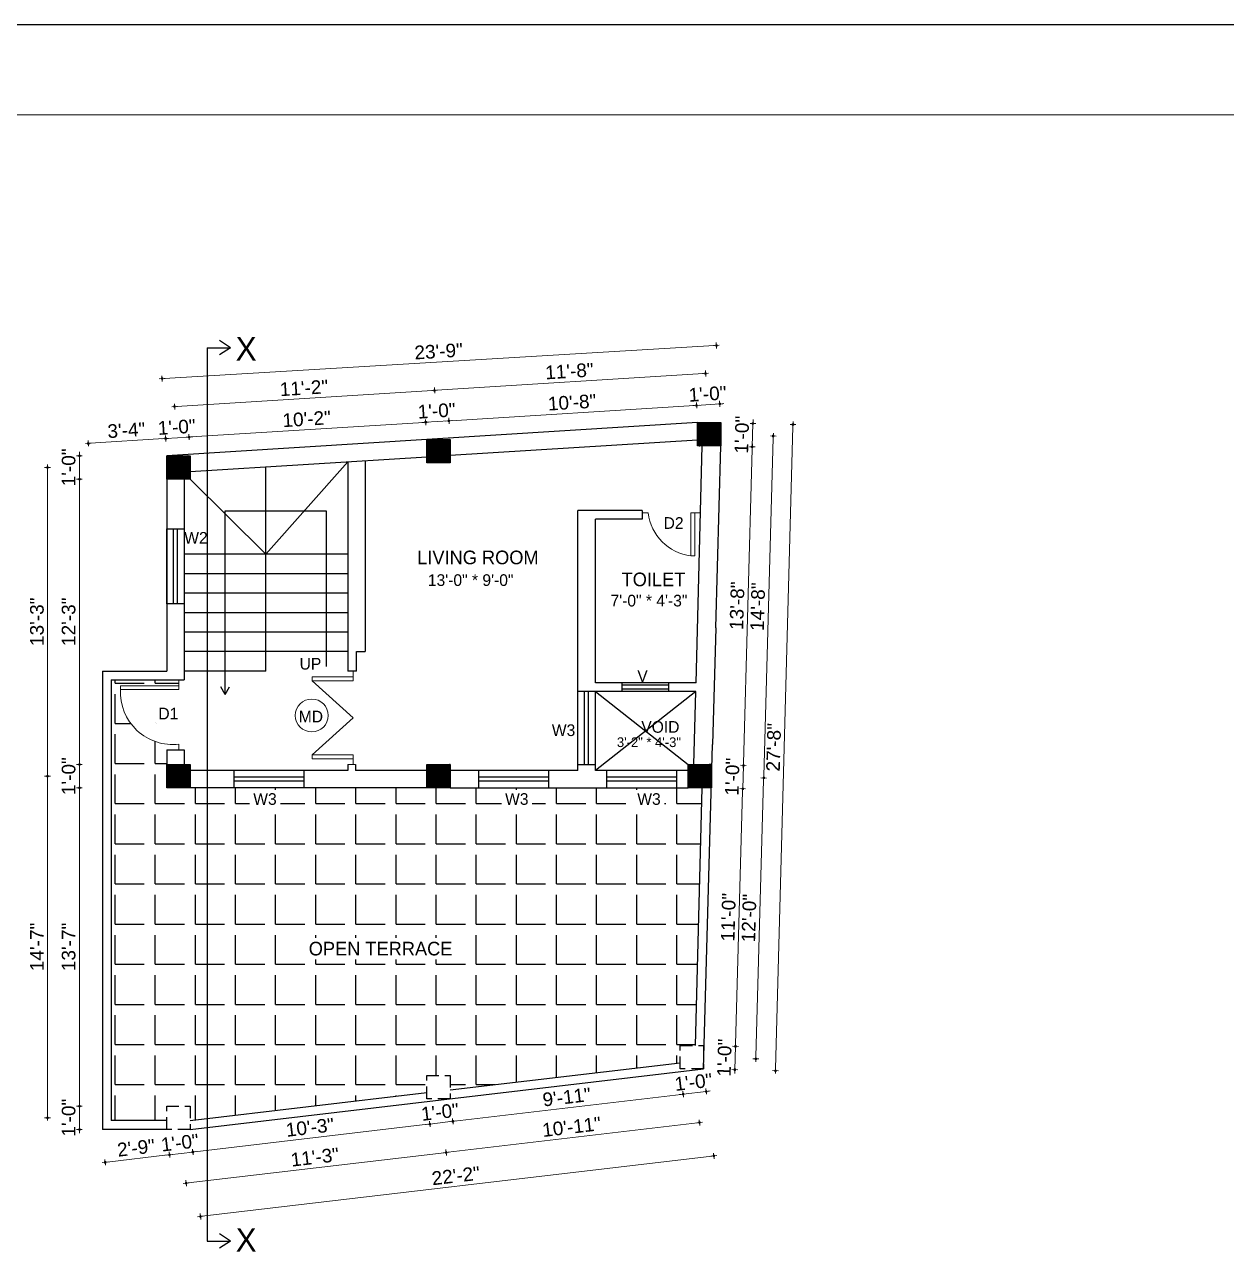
# Model space of a CAD drawing. Header units: inches. Extents: x 2449 to 13692, y -3765 to -1517.
# Drawn here: x 6191 to 6809, y -2153 to -1517 of the extents above; entities that cross this region are included whole.
import ezdxf
from ezdxf.enums import TextEntityAlignment as Align

# ---------------------------------------------------------------- set-up
doc = ezdxf.new("R2010")
doc.units = ezdxf.units.IN
doc.header["$LTSCALE"] = 0.5
doc.header["$MEASUREMENT"] = 0
doc.header["$PDMODE"] = 66
doc.linetypes.add('DASHED2', pattern=[0.375, 0.25, -0.125])
for name, color, linetype, lineweight in [('0.13', 2, 'Continuous', 13), ('DW TEXT', 92, 'Continuous', 15), ('ELE1', 3, 'Continuous', 9), ('ELEVATION', 85, 'Continuous', 9), ('hatch', 9, 'Continuous', 0), ('Toilet', 7, 'Continuous', 25)]:
    doc.layers.add(name, color=color, linetype=linetype, lineweight=lineweight)
doc.styles.add('CEN', font='GOTHIC.TTF')
doc.styles.get("Standard").update_dxf_attribs({"font": 'arial.ttf'})
doc.dimstyles.new('S8', dxfattribs={"dimtxt": 5, "dimasz": 1, "dimexe": 6, "dimexo": 18, "dimgap": 1.9375, "dimtad": 1, "dimdec": 0, "dimzin": 3, "dimdsep": 46, "dimlunit": 4, "dimtxsty": 'Standard', "dimblk": 'dot 2', "dimcen": 12, "dimse1": 1, "dimse2": 1, "dimclrd": 1, "dimclre": 1, "dimclrt": 256, "dimadec": 0, "dimazin": 0, "dimtfac": 0.75, "dimtdec": 0, "dimtix": 1, "dimtmove": 1, "dimatfit": 3, "dimldrblk": 'DOT', "dimfxl": 1, "dimtolj": 1, "dimtzin": 0, "dimlwd": 9, "dimlwe": 9, "dimarcsym": 0})
pattern_1 = [(135, (6523.03686, -11144.12469), (-0.0883883476, -0.0883883476), [])]

# ---------------------------------------------------------------- blocks, each defined once
blk = doc.blocks.new('dot1')
at = {"layer": 'hatch'}
h = blk.add_hatch(color=256, dxfattribs=at)
edge = h.paths.add_edge_path()
edge.add_arc((0, 0), 1, 0, 360)
for p, q in [((3, 0), (-3, 0)), ((0, 3), (0, -3))]:
    blk.add_line(p, q, dxfattribs=at)
blk.add_circle((0, 0), 1, dxfattribs=at)
blk = doc.blocks.new('dot 2')
at = {"layer": 'hatch', "xscale": 0.5, "yscale": 0.5, "zscale": 0.5}
blk.add_blockref('dot1', (0, 0), dxfattribs=at)
blk = doc.blocks.new('*D771')
at = {"layer": 'Defpoints', "color": 0, "transparency": 16777216}
for p in [(6219.29, -2072.45), (6264.19, -2072.45), (6264.19, -2084.45)]:
    blk.add_point(p, dxfattribs=at)
at = {"layer": 'Toilet', "color": 1, "lineweight": 9, "transparency": 16777216}
for p, q in [((6219.29, -2071.45), (6219.29, -2070.45)), ((6219.29, -2084.45), (6219.29, -2072.45)), ((6219.29, -2085.45), (6219.29, -2086.45))]:
    blk.add_line(p, q, dxfattribs=at)
for p, rotation in [((6219.29, -2072.45), 270), ((6219.29, -2084.45), 90)]:
    blk.add_blockref('dot 2', p, dxfattribs=dict(at, rotation=rotation))
at = {"layer": 'Toilet', "transparency": 16777216, "insert": (6213.77, -2078.45), "char_height": 7, "attachment_point": 5, "rotation": 90}
blk.add_mtext('\\A1;1\'-0"', dxfattribs=at)
blk = doc.blocks.new('_Dot')
at = {"color": 0, "linetype": 'ByBlock', "lineweight": -2}
blk.add_line((-0.5, 0), (-1, 0), dxfattribs=at)
at = {"color": 0, "linetype": 'ByBlock', "const_width": 0.5}
blk.add_lwpolyline([(-0.25, 0, 1), (0.25, 0, 1)], format="xyb", close=True, dxfattribs=at)
blk = doc.blocks.new('*D768')
at = {"layer": 'Defpoints', "color": 0, "transparency": 16777216}
for p in [(6219.29, -1908.96), (6264.19, -1908.96), (6264.19, -2072.45)]:
    blk.add_point(p, dxfattribs=at)
at = {"layer": 'Toilet', "color": 1, "lineweight": 9, "transparency": 16777216}
blk.add_line((6219.29, -2071.45), (6219.29, -1909.96), dxfattribs=at)
for p, rotation in [((6219.29, -1908.96), 90), ((6219.29, -2072.45), 270)]:
    blk.add_blockref('dot 2', p, dxfattribs=dict(at, rotation=rotation))
at = {"layer": 'Toilet', "transparency": 16777216, "insert": (6213.77, -1990.71), "char_height": 7, "attachment_point": 5, "rotation": 90}
blk.add_mtext('\\A1;13\'-7"', dxfattribs=at)
blk = doc.blocks.new('*D772')
at = {"layer": 'Defpoints', "color": 0, "transparency": 16777216}
for p in [(6219.29, -1896.96), (6264.19, -1896.96), (6264.19, -1908.96)]:
    blk.add_point(p, dxfattribs=at)
at = {"layer": 'Toilet', "color": 1, "lineweight": 9, "transparency": 16777216}
for p, q in [((6219.29, -1895.96), (6219.29, -1894.96)), ((6219.29, -1908.96), (6219.29, -1896.96)), ((6219.29, -1909.96), (6219.29, -1910.96))]:
    blk.add_line(p, q, dxfattribs=at)
for p, rotation in [((6219.29, -1896.96), 270), ((6219.29, -1908.96), 90)]:
    blk.add_blockref('dot 2', p, dxfattribs=dict(at, rotation=rotation))
at = {"layer": 'Toilet', "transparency": 16777216, "insert": (6213.77, -1902.96), "char_height": 7, "attachment_point": 5, "rotation": 90}
blk.add_mtext('\\A1;1\'-0"', dxfattribs=at)
blk = doc.blocks.new('*D773')
at = {"layer": 'Defpoints', "color": 0, "transparency": 16777216}
for p in [(6219.29, -1738.28), (6264.19, -1738.28), (6264.19, -1750.28)]:
    blk.add_point(p, dxfattribs=at)
at = {"layer": 'Toilet', "color": 1, "lineweight": 9, "transparency": 16777216}
for p, q in [((6219.29, -1737.28), (6219.29, -1736.28)), ((6219.29, -1750.28), (6219.29, -1738.28)), ((6219.29, -1751.28), (6219.29, -1752.28))]:
    blk.add_line(p, q, dxfattribs=at)
for p, rotation in [((6219.29, -1738.28), 270), ((6219.29, -1750.28), 90)]:
    blk.add_blockref('dot 2', p, dxfattribs=dict(at, rotation=rotation))
at = {"layer": 'Toilet', "transparency": 16777216, "insert": (6213.77, -1744.28), "char_height": 7, "attachment_point": 5, "rotation": 90}
blk.add_mtext('\\A1;1\'-0"', dxfattribs=at)
blk = doc.blocks.new('*D774')
at = {"layer": 'Defpoints', "color": 0, "transparency": 16777216}
for p in [(6202.92, -1902.96), (6270.19, -1902.96), (6270.19, -2078.45)]:
    blk.add_point(p, dxfattribs=at)
at = {"layer": 'Toilet', "color": 1, "lineweight": 9, "transparency": 16777216}
blk.add_line((6202.92, -2077.45), (6202.92, -1903.96), dxfattribs=at)
for p, rotation in [((6202.92, -1902.96), 90), ((6202.92, -2078.45), 270)]:
    blk.add_blockref('dot 2', p, dxfattribs=dict(at, rotation=rotation))
at = {"layer": 'Toilet', "transparency": 16777216, "insert": (6197.47, -1990.71), "char_height": 7, "attachment_point": 5, "rotation": 90}
blk.add_mtext('\\A1;14\'-7"', dxfattribs=at)
blk = doc.blocks.new('*D776')
at = {"layer": 'Defpoints', "color": 0, "transparency": 16777216}
for p in [(6276.19, -2084.45), (6264.19, -2085.87), (6277.56, -2096.08)]:
    blk.add_point(p, dxfattribs=at)
at = {"layer": 'Toilet', "color": 1, "lineweight": 9, "transparency": 16777216}
for p, q in [((6264.57, -2097.61), (6263.57, -2097.73)), ((6265.56, -2097.49), (6277.56, -2096.08)), ((6278.55, -2095.96), (6279.55, -2095.84))]:
    blk.add_line(p, q, dxfattribs=at)
for p, rotation in [((6265.56, -2097.49), 6.727351048226113), ((6277.56, -2096.08), 186.7273510482261)]:
    blk.add_blockref('dot 2', p, dxfattribs=dict(at, rotation=rotation))
at = {"layer": 'Toilet', "transparency": 16777216, "insert": (6270.91, -2091.31), "char_height": 7, "attachment_point": 5, "rotation": 6.72735}
blk.add_mtext('\\A1;1\'-0"', dxfattribs=at)
blk = doc.blocks.new('*D777')
at = {"layer": 'Defpoints', "color": 0, "transparency": 16777216}
for p in [(6397.81, -2068.69), (6276.19, -2084.45), (6399.35, -2081.71)]:
    blk.add_point(p, dxfattribs=at)
at = {"layer": 'Toilet', "color": 1, "lineweight": 9, "transparency": 16777216}
blk.add_line((6278.55, -2095.96), (6398.35, -2081.83), dxfattribs=at)
for p, rotation in [((6399.35, -2081.71), 6.727351048264355), ((6277.56, -2096.08), 186.7273510482644)]:
    blk.add_blockref('dot 2', p, dxfattribs=dict(at, rotation=rotation))
at = {"layer": 'Toilet', "transparency": 16777216, "insert": (6337.81, -2083.42), "char_height": 7, "attachment_point": 5, "rotation": 6.72735}
blk.add_mtext('\\A1;10\'-3"', dxfattribs=at)
blk = doc.blocks.new('*D778')
at = {"layer": 'Defpoints', "color": 0, "transparency": 16777216}
for p in [(6397.81, -2068.69), (6409.81, -2068.69), (6411.18, -2080.31)]:
    blk.add_point(p, dxfattribs=at)
at = {"layer": 'Toilet', "color": 1, "lineweight": 9, "transparency": 16777216}
for p, q in [((6398.35, -2081.83), (6397.36, -2081.94)), ((6399.35, -2081.71), (6411.18, -2080.31)), ((6412.17, -2080.2), (6413.17, -2080.08))]:
    blk.add_line(p, q, dxfattribs=at)
for p, rotation in [((6411.18, -2080.31), 186.7273510482644), ((6399.35, -2081.71), 6.727351048264324)]:
    blk.add_blockref('dot 2', p, dxfattribs=dict(at, rotation=rotation))
at = {"layer": 'Toilet', "transparency": 16777216, "insert": (6404.62, -2075.54), "char_height": 7, "attachment_point": 5, "rotation": 6.72735}
blk.add_mtext('\\A1;1\'-0"', dxfattribs=at)
blk = doc.blocks.new('*D779')
at = {"layer": 'Defpoints', "color": 0, "transparency": 16777216}
for p in [(6528.09, -2053.32), (6529.62, -2066.34), (6409.81, -2068.69)]:
    blk.add_point(p, dxfattribs=at)
at = {"layer": 'Toilet', "color": 1, "lineweight": 9, "transparency": 16777216}
blk.add_line((6412.17, -2080.2), (6528.63, -2066.46), dxfattribs=at)
for p, rotation in [((6529.62, -2066.34), 6.727351048264304), ((6411.18, -2080.31), 186.7273510482643)]:
    blk.add_blockref('dot 2', p, dxfattribs=dict(at, rotation=rotation))
at = {"layer": 'Toilet', "transparency": 16777216, "insert": (6469.76, -2067.85), "char_height": 7, "attachment_point": 5, "rotation": 6.72735}
blk.add_mtext('\\A1;9\'-11"', dxfattribs=at)
blk = doc.blocks.new('*D780')
at = {"layer": 'Defpoints', "color": 0, "transparency": 16777216}
for p in [(6528.09, -2053.32), (6540.09, -2053.32), (6541.46, -2064.95)]:
    blk.add_point(p, dxfattribs=at)
at = {"layer": 'Toilet', "color": 1, "lineweight": 9, "transparency": 16777216}
for p, q in [((6528.63, -2066.46), (6527.64, -2066.58)), ((6529.62, -2066.34), (6541.46, -2064.95)), ((6542.45, -2064.83), (6543.45, -2064.71))]:
    blk.add_line(p, q, dxfattribs=at)
for p, rotation in [((6529.62, -2066.34), 6.727351048264324), ((6541.46, -2064.95), 186.7273510482644)]:
    blk.add_blockref('dot 2', p, dxfattribs=dict(at, rotation=rotation))
at = {"layer": 'Toilet', "transparency": 16777216, "insert": (6534.9, -2060.17), "char_height": 7, "attachment_point": 5, "rotation": 6.72735}
blk.add_mtext('\\A1;1\'-0"', dxfattribs=at)
blk = doc.blocks.new('*D781')
at = {"layer": 'Defpoints', "color": 0, "transparency": 16777216}
for p in [(6534.09, -2047.32), (6403.81, -2062.69), (6407.78, -2096.33)]:
    blk.add_point(p, dxfattribs=at)
at = {"layer": 'Toilet', "color": 1, "lineweight": 9, "transparency": 16777216}
blk.add_line((6537.06, -2081.08), (6408.77, -2096.22), dxfattribs=at)
for p, rotation in [((6538.06, -2080.97), 6.727351048225714), ((6407.78, -2096.33), 186.7273510482257)]:
    blk.add_blockref('dot 2', p, dxfattribs=dict(at, rotation=rotation))
at = {"layer": 'Toilet', "transparency": 16777216, "insert": (6472.27, -2083.18), "char_height": 7, "attachment_point": 5, "rotation": 6.72735}
blk.add_mtext('\\A1;10\'-11"', dxfattribs=at)
blk = doc.blocks.new('*D782')
at = {"layer": 'Defpoints', "color": 0, "transparency": 16777216}
for p in [(6403.81, -2062.69), (6270.19, -2078.45), (6274.16, -2112.09)]:
    blk.add_point(p, dxfattribs=at)
at = {"layer": 'Toilet', "color": 1, "lineweight": 9, "transparency": 16777216}
blk.add_line((6406.79, -2096.45), (6275.15, -2111.98), dxfattribs=at)
for p, rotation in [((6407.78, -2096.33), 6.727351048264403), ((6274.16, -2112.09), 186.7273510482644)]:
    blk.add_blockref('dot 2', p, dxfattribs=dict(at, rotation=rotation))
at = {"layer": 'Toilet', "transparency": 16777216, "insert": (6340.32, -2098.74), "char_height": 7, "attachment_point": 5, "rotation": 6.72735}
blk.add_mtext('\\A1;11\'-3"', dxfattribs=at)
blk = doc.blocks.new('*D783')
at = {"layer": 'Defpoints', "color": 0, "transparency": 16777216}
for p in [(6540.09, -2053.32), (6276.19, -2084.45), (6545.37, -2098.11)]:
    blk.add_point(p, dxfattribs=at)
at = {"layer": 'Toilet', "color": 1, "lineweight": 9, "transparency": 16777216}
blk.add_line((6282.46, -2129.12), (6544.38, -2098.23), dxfattribs=at)
for p, rotation in [((6545.37, -2098.11), 6.727351048225832), ((6281.47, -2129.24), 186.7273510482258)]:
    blk.add_blockref('dot 2', p, dxfattribs=dict(at, rotation=rotation))
at = {"layer": 'Toilet', "transparency": 16777216, "insert": (6412.78, -2108.26), "char_height": 7, "attachment_point": 5, "rotation": 6.72735}
blk.add_mtext('\\A1;22\'-2"', dxfattribs=at)
blk = doc.blocks.new('*D784')
at = {"layer": 'Defpoints', "color": 0, "transparency": 16777216}
for p in [(6538.14, -1902.96), (6571.02, -1903.88), (6534.09, -2047.32)]:
    blk.add_point(p, dxfattribs=at)
at = {"layer": 'Toilet', "color": 1, "lineweight": 9, "transparency": 16777216}
blk.add_line((6567, -2047.25), (6570.99, -1904.88), dxfattribs=at)
for p, rotation in [((6571.02, -1903.88), 88.39404783827547), ((6566.97, -2048.24), 268.3940478382754)]:
    blk.add_blockref('dot 2', p, dxfattribs=dict(at, rotation=rotation))
at = {"layer": 'Toilet', "transparency": 16777216, "insert": (6563.48, -1975.91), "char_height": 7, "attachment_point": 5, "rotation": 88.39405}
blk.add_mtext('\\A1;12\'-0"', dxfattribs=at)
blk = doc.blocks.new('*D785')
at = {"layer": 'Defpoints', "color": 0, "transparency": 16777216}
for p in [(6543.06, -1727.23), (6575.94, -1728.15), (6538.14, -1902.96)]:
    blk.add_point(p, dxfattribs=at)
at = {"layer": 'Toilet', "color": 1, "lineweight": 9, "transparency": 16777216}
blk.add_line((6571.04, -1902.88), (6575.92, -1729.15), dxfattribs=at)
for p, rotation in [((6575.94, -1728.15), 88.39404783826576), ((6571.02, -1903.88), 268.3940478382657)]:
    blk.add_blockref('dot 2', p, dxfattribs=dict(at, rotation=rotation))
at = {"layer": 'Toilet', "transparency": 16777216, "insert": (6567.97, -1815.86), "char_height": 7, "attachment_point": 5, "rotation": 88.39405}
blk.add_mtext('\\A1;14\'-8"', dxfattribs=at)
blk = doc.blocks.new('*D769')
at = {"layer": 'Defpoints', "color": 0, "transparency": 16777216}
for p in [(6540.42, -2041.32), (6556.52, -2041.77), (6540.09, -2053.32)]:
    blk.add_point(p, dxfattribs=at)
at = {"layer": 'Toilet', "color": 1, "lineweight": 9, "transparency": 16777216}
for p, q in [((6556.54, -2040.77), (6556.57, -2039.77)), ((6556.18, -2053.77), (6556.52, -2041.77)), ((6556.15, -2054.77), (6556.12, -2055.77))]:
    blk.add_line(p, q, dxfattribs=at)
for p, rotation in [((6556.52, -2041.77), 268.3940478382812), ((6556.18, -2053.77), 88.39404783828121)]:
    blk.add_blockref('dot 2', p, dxfattribs=dict(at, rotation=rotation))
at = {"layer": 'Toilet', "transparency": 16777216, "insert": (6550.84, -2047.62), "char_height": 7, "attachment_point": 5, "rotation": 88.39405}
blk.add_mtext('\\A1;1\'-0"', dxfattribs=at)
blk = doc.blocks.new('*D786')
at = {"layer": 'Defpoints', "color": 0, "transparency": 16777216}
for p in [(6544.14, -1908.96), (6560.23, -1909.41), (6540.42, -2041.32)]:
    blk.add_point(p, dxfattribs=at)
at = {"layer": 'Toilet', "color": 1, "lineweight": 9, "transparency": 16777216}
blk.add_line((6556.54, -2040.77), (6560.2, -1910.41), dxfattribs=at)
for p, rotation in [((6560.23, -1909.41), 88.39404783826576), ((6556.52, -2041.77), 268.3940478382657)]:
    blk.add_blockref('dot 2', p, dxfattribs=dict(at, rotation=rotation))
at = {"layer": 'Toilet', "transparency": 16777216, "insert": (6552.86, -1975.44), "char_height": 7, "attachment_point": 5, "rotation": 88.39405}
blk.add_mtext('\\A1;11\'-0"', dxfattribs=at)
blk = doc.blocks.new('*D787')
at = {"layer": 'Defpoints', "color": 0, "transparency": 16777216}
for p in [(6544.14, -1896.96), (6560.56, -1897.42), (6544.14, -1908.96)]:
    blk.add_point(p, dxfattribs=at)
at = {"layer": 'Toilet', "color": 1, "lineweight": 9, "transparency": 16777216}
for p, q in [((6560.23, -1909.41), (6560.56, -1897.42)), ((6560.59, -1896.42), (6560.62, -1895.42)), ((6560.2, -1910.41), (6560.17, -1911.41))]:
    blk.add_line(p, q, dxfattribs=at)
for p, rotation in [((6560.56, -1897.42), 268.3940478382657), ((6560.23, -1909.41), 88.39404783826578)]:
    blk.add_blockref('dot 2', p, dxfattribs=dict(at, rotation=rotation))
at = {"layer": 'Toilet', "transparency": 16777216, "insert": (6554.89, -1903.26), "char_height": 7, "attachment_point": 5, "rotation": 88.39405}
blk.add_mtext('\\A1;1\'-0"', dxfattribs=at)
blk = doc.blocks.new('*D788')
at = {"layer": 'Defpoints', "color": 0, "transparency": 16777216}
for p in [(6549.06, -1733.23), (6565.15, -1733.68), (6544.14, -1896.96)]:
    blk.add_point(p, dxfattribs=at)
at = {"layer": 'Toilet', "color": 1, "lineweight": 9, "transparency": 16777216}
blk.add_line((6560.59, -1896.42), (6565.13, -1734.68), dxfattribs=at)
for p, rotation in [((6565.15, -1733.68), 88.39404783826576), ((6560.56, -1897.42), 268.3940478382657)]:
    blk.add_blockref('dot 2', p, dxfattribs=dict(at, rotation=rotation))
at = {"layer": 'Toilet', "transparency": 16777216, "insert": (6557.35, -1815.39), "char_height": 7, "attachment_point": 5, "rotation": 88.39405}
blk.add_mtext('\\A1;13\'-8"', dxfattribs=at)
blk = doc.blocks.new('*D789')
at = {"layer": 'Defpoints', "color": 0, "transparency": 16777216}
for p in [(6549.06, -1721.23), (6565.49, -1721.69), (6549.06, -1733.23)]:
    blk.add_point(p, dxfattribs=at)
at = {"layer": 'Toilet', "color": 1, "lineweight": 9, "transparency": 16777216}
for p, q in [((6565.15, -1733.68), (6565.49, -1721.69)), ((6565.52, -1720.69), (6565.55, -1719.69)), ((6565.13, -1734.68), (6565.1, -1735.68))]:
    blk.add_line(p, q, dxfattribs=at)
for p, rotation in [((6565.49, -1721.69), 268.3940478382657), ((6565.15, -1733.68), 88.39404783826578)]:
    blk.add_blockref('dot 2', p, dxfattribs=dict(at, rotation=rotation))
at = {"layer": 'Toilet', "transparency": 16777216, "insert": (6559.81, -1727.53), "char_height": 7, "attachment_point": 5, "rotation": 88.39405}
blk.add_mtext('\\A1;1\'-0"', dxfattribs=at)
blk = doc.blocks.new('*D770')
at = {"layer": 'Defpoints', "color": 0, "transparency": 16777216}
for p in [(6275.64, -1728.71), (6264.19, -1738.28), (6276.19, -1737.53)]:
    blk.add_point(p, dxfattribs=at)
at = {"layer": 'Toilet', "color": 1, "lineweight": 9, "transparency": 16777216}
for p, q in [((6262.64, -1729.52), (6261.64, -1729.58)), ((6263.64, -1729.46), (6275.64, -1728.71)), ((6276.63, -1728.65), (6277.63, -1728.58))]:
    blk.add_line(p, q, dxfattribs=at)
for p, rotation in [((6263.64, -1729.46), 3.575827605927389), ((6275.64, -1728.71), 183.5758276059273)]:
    blk.add_blockref('dot 2', p, dxfattribs=dict(at, rotation=rotation))
at = {"layer": 'Toilet', "transparency": 16777216, "insert": (6269.29, -1723.58), "char_height": 7, "attachment_point": 5, "rotation": 3.57583}
blk.add_mtext('\\A1;1\'-0"', dxfattribs=at)
blk = doc.blocks.new('*D791')
at = {"layer": 'Defpoints', "color": 0, "transparency": 16777216}
for p in [(6397.26, -1721.11), (6397.81, -1729.93), (6276.19, -1737.53)]:
    blk.add_point(p, dxfattribs=at)
at = {"layer": 'Toilet', "color": 1, "lineweight": 9, "transparency": 16777216}
blk.add_line((6276.63, -1728.65), (6396.26, -1721.17), dxfattribs=at)
for p, rotation in [((6397.26, -1721.11), 3.57582760592192), ((6275.64, -1728.71), 183.5758276059219)]:
    blk.add_blockref('dot 2', p, dxfattribs=dict(at, rotation=rotation))
at = {"layer": 'Toilet', "transparency": 16777216, "insert": (6336.1, -1719.41), "char_height": 7, "attachment_point": 5, "rotation": 3.57583}
blk.add_mtext('\\A1;10\'-2"', dxfattribs=at)
blk = doc.blocks.new('*D792')
at = {"layer": 'Defpoints', "color": 0, "transparency": 16777216}
for p in [(6409.21, -1720.36), (6397.81, -1729.93), (6409.81, -1729.93)]:
    blk.add_point(p, dxfattribs=at)
at = {"layer": 'Toilet', "color": 1, "lineweight": 9, "transparency": 16777216}
for p, q in [((6396.26, -1721.17), (6395.26, -1721.23)), ((6397.26, -1721.11), (6409.21, -1720.36)), ((6410.21, -1720.3), (6411.21, -1720.24))]:
    blk.add_line(p, q, dxfattribs=at)
for p, rotation in [((6397.26, -1721.11), 3.575827605921873), ((6409.21, -1720.36), 183.5758276059219)]:
    blk.add_blockref('dot 2', p, dxfattribs=dict(at, rotation=rotation))
at = {"layer": 'Toilet', "transparency": 16777216, "insert": (6402.89, -1715.23), "char_height": 7, "attachment_point": 5, "rotation": 3.57583}
blk.add_mtext('\\A1;1\'-0"', dxfattribs=at)
blk = doc.blocks.new('*D793')
at = {"layer": 'Defpoints', "color": 0, "transparency": 16777216}
for p in [(6536.51, -1712.41), (6537.06, -1721.23), (6409.81, -1729.93)]:
    blk.add_point(p, dxfattribs=at)
at = {"layer": 'Toilet', "color": 1, "lineweight": 9, "transparency": 16777216}
blk.add_line((6410.21, -1720.3), (6535.51, -1712.47), dxfattribs=at)
for p, rotation in [((6536.51, -1712.41), 3.57582760592192), ((6409.21, -1720.36), 183.5758276059219)]:
    blk.add_blockref('dot 2', p, dxfattribs=dict(at, rotation=rotation))
at = {"layer": 'Toilet', "transparency": 16777216, "insert": (6472.52, -1710.88), "char_height": 7, "attachment_point": 5, "rotation": 3.57583}
blk.add_mtext('\\A1;10\'-8"', dxfattribs=at)
blk = doc.blocks.new('*D794')
at = {"layer": 'Defpoints', "color": 0, "transparency": 16777216}
for p in [(6548.46, -1711.66), (6537.06, -1721.23), (6549.06, -1721.23)]:
    blk.add_point(p, dxfattribs=at)
at = {"layer": 'Toilet', "color": 1, "lineweight": 9, "transparency": 16777216}
for p, q in [((6535.51, -1712.47), (6534.52, -1712.53)), ((6536.51, -1712.41), (6548.46, -1711.66)), ((6549.46, -1711.6), (6550.46, -1711.53))]:
    blk.add_line(p, q, dxfattribs=at)
for p, rotation in [((6548.46, -1711.66), 183.5758276059219), ((6536.51, -1712.41), 3.575827605921952)]:
    blk.add_blockref('dot 2', p, dxfattribs=dict(at, rotation=rotation))
at = {"layer": 'Toilet', "transparency": 16777216, "insert": (6542.14, -1706.53), "char_height": 7, "attachment_point": 5, "rotation": 3.57583}
blk.add_mtext('\\A1;1\'-0"', dxfattribs=at)
blk = doc.blocks.new('*D795')
at = {"layer": 'Defpoints', "color": 0, "transparency": 16777216}
for p in [(6401.86, -1704.71), (6543.06, -1727.23), (6403.81, -1735.93)]:
    blk.add_point(p, dxfattribs=at)
at = {"layer": 'Toilet', "color": 1, "lineweight": 9, "transparency": 16777216}
blk.add_line((6540.11, -1696.07), (6402.86, -1704.65), dxfattribs=at)
for p, rotation in [((6541.11, -1696.01), 3.575843646370362), ((6401.86, -1704.71), 183.5758436463704)]:
    blk.add_blockref('dot 2', p, dxfattribs=dict(at, rotation=rotation))
at = {"layer": 'Toilet', "transparency": 16777216, "insert": (6471.14, -1694.86), "char_height": 7, "attachment_point": 5, "rotation": 3.57584}
blk.add_mtext('\\A1;11\'-8"', dxfattribs=at)
blk = doc.blocks.new('*D796')
at = {"layer": 'Defpoints', "color": 0, "transparency": 16777216}
for p in [(6268.24, -1713.06), (6403.81, -1735.93), (6270.19, -1744.28)]:
    blk.add_point(p, dxfattribs=at)
at = {"layer": 'Toilet', "color": 1, "lineweight": 9, "transparency": 16777216}
blk.add_line((6400.86, -1704.77), (6269.24, -1713), dxfattribs=at)
for p, rotation in [((6401.86, -1704.71), 3.575843646344783), ((6268.24, -1713.06), 183.5758436463447)]:
    blk.add_blockref('dot 2', p, dxfattribs=dict(at, rotation=rotation))
at = {"layer": 'Toilet', "transparency": 16777216, "insert": (6334.71, -1703.44), "char_height": 7, "attachment_point": 5, "rotation": 3.57584}
blk.add_mtext('\\A1;11\'-2"', dxfattribs=at)
blk = doc.blocks.new('*D797')
at = {"layer": 'Defpoints', "color": 0, "transparency": 16777216}
for p in [(6261.82, -1698.67), (6549.06, -1721.23), (6264.19, -1738.28)]:
    blk.add_point(p, dxfattribs=at)
at = {"layer": 'Toilet', "color": 1, "lineweight": 9, "transparency": 16777216}
blk.add_line((6545.69, -1681.68), (6262.82, -1698.61), dxfattribs=at)
for p, rotation in [((6546.69, -1681.62), 3.425574687814992), ((6261.82, -1698.67), 183.425574687815)]:
    blk.add_blockref('dot 2', p, dxfattribs=dict(at, rotation=rotation))
at = {"layer": 'Toilet', "transparency": 16777216, "insert": (6403.93, -1684.64), "char_height": 7, "attachment_point": 5, "rotation": 3.42557}
blk.add_mtext('\\A1;23\'-9"', dxfattribs=at)
blk = doc.blocks.new('*D798')
at = {"layer": 'Defpoints', "color": 0, "transparency": 16777216}
for p in [(6219.29, -1750.28), (6264.19, -1750.28), (6264.19, -1896.96)]:
    blk.add_point(p, dxfattribs=at)
at = {"layer": 'Toilet', "color": 1, "lineweight": 9, "transparency": 16777216}
blk.add_line((6219.29, -1895.96), (6219.29, -1751.28), dxfattribs=at)
for p, rotation in [((6219.29, -1750.28), 90), ((6219.29, -1896.96), 270)]:
    blk.add_blockref('dot 2', p, dxfattribs=dict(at, rotation=rotation))
at = {"layer": 'Toilet', "transparency": 16777216, "insert": (6213.77, -1823.62), "char_height": 7, "attachment_point": 5, "rotation": 90}
blk.add_mtext('\\A1;12\'-3"', dxfattribs=at)
blk = doc.blocks.new('*D805')
at = {"layer": 'Defpoints', "color": 0, "transparency": 16777216}
for p in [(6223.88, -1731.94), (6264.19, -1738.28), (6231.19, -1848.96)]:
    blk.add_point(p, dxfattribs=at)
at = {"layer": 'Toilet', "color": 1, "lineweight": 9, "transparency": 16777216}
blk.add_line((6262.64, -1729.52), (6224.87, -1731.88), dxfattribs=at)
for p, rotation in [((6263.64, -1729.46), 3.575827605927229), ((6223.88, -1731.94), 183.5758276059273)]:
    blk.add_blockref('dot 2', p, dxfattribs=dict(at, rotation=rotation))
at = {"layer": 'Toilet', "transparency": 16777216, "insert": (6243.41, -1725.2), "char_height": 7, "attachment_point": 5, "rotation": 3.57583}
blk.add_mtext('\\A1;3\'-4"', dxfattribs=at)
blk = doc.blocks.new('*D806')
at = {"layer": 'Defpoints', "color": 0, "transparency": 16777216}
for p in [(6231.19, -2089.76), (6264.19, -2085.87), (6232.56, -2101.38)]:
    blk.add_point(p, dxfattribs=at)
at = {"layer": 'Toilet', "color": 1, "lineweight": 9, "transparency": 16777216}
blk.add_line((6264.57, -2097.61), (6233.55, -2101.27), dxfattribs=at)
for p, rotation in [((6265.56, -2097.49), 6.727351048225954), ((6232.56, -2101.38), 186.727351048226)]:
    blk.add_blockref('dot 2', p, dxfattribs=dict(at, rotation=rotation))
at = {"layer": 'Toilet', "transparency": 16777216, "insert": (6248.41, -2093.96), "char_height": 7, "attachment_point": 5, "rotation": 6.72735}
blk.add_mtext('\\A1;2\'-9"', dxfattribs=at)

msp = doc.modelspace()

# ---------------------------------------------------------------- hatches: boundary and pattern name
at = {"layer": 'Toilet'}
h = msp.add_hatch(dxfattribs=at)
h.set_pattern_fill('ANSI31', color=256, angle=90)
h.set_pattern_definition([(135, (6523.03686, -5470.59529), (-0.0883883476, -0.0883883476), [])])
h.paths.add_polyline_path([(6549.06, -1721.23), (6537.06, -1721.23), (6537.06, -1721.23), (6537.06, -1733.23), (6549.06, -1733.23)])
h = msp.add_hatch(dxfattribs=at)
h.set_pattern_fill('ANSI31', color=256, angle=90)
h.set_pattern_definition(pattern_1)
h.paths.add_polyline_path([(6397.81, -1729.93), (6397.81, -1741.93), (6409.81, -1741.93), (6409.81, -1729.93)])
h = msp.add_hatch(dxfattribs=at)
h.set_pattern_fill('ANSI31', color=256, angle=90)
h.set_pattern_definition(pattern_1)
h.paths.add_polyline_path([(6264.19, -1738.28), (6264.19, -1750.28), (6276.19, -1750.28), (6276.19, -1738.28)])
h = msp.add_hatch(dxfattribs=at)
h.set_pattern_fill('ANGLE', color=256, scale=75)
h.set_pattern_definition([(0, (-2837.355, 104.164), (0, 20.625), [15, -5.625]), (90, (-2837.355, 104.164), (-20.625, 1e-15), [15, -5.625])])
h.paths.add_polyline_path([(6539.37, -1908.96), (6532.14, -1908.96), (6409.81, -1908.96), (6397.81, -1908.96), (6284.94, -1908.96), (6284.94, -2078.89), (6397.81, -2065.57), (6397.81, -2056.69), (6409.81, -2056.69), (6409.81, -2064.16), (6528.09, -2050.21), (6528.09, -2041.32), (6535.91, -2041.32)])
edge = h.paths.add_edge_path()
edge.add_line((6284.94, -1908.96), (6276.19, -1908.96))
edge.add_line((6276.19, -1908.96), (6264.19, -1908.96))
edge.add_line((6264.19, -1908.96), (6264.19, -1896.96))
edge.add_line((6264.19, -1896.96), (6264.19, -1889.46))
edge.add_line((6264.19, -1889.46), (6270.43, -1889.46))
edge.add_line((6270.43, -1889.46), (6270.43, -1886.46))
edge.add_arc((6267.14, -1859.91), 26.75, 176.88789, 277.06198, ccw=False)
edge.add_line((6240.43, -1858.46), (6240.43, -1856.46))
edge.add_line((6240.43, -1856.46), (6270.43, -1856.46))
edge.add_line((6270.43, -1856.46), (6270.43, -1853.46))
edge.add_line((6270.43, -1853.46), (6269.19, -1853.46))
edge.add_line((6269.19, -1853.46), (6235.69, -1853.46))
edge.add_line((6235.69, -1853.46), (6235.69, -2079.95))
edge.add_line((6235.69, -2079.95), (6264.19, -2079.95))
edge.add_line((6264.19, -2079.95), (6264.19, -2072.45))
edge.add_line((6264.19, -2072.45), (6276.19, -2072.45))
edge.add_line((6276.19, -2072.45), (6276.19, -2079.92))
edge.add_line((6276.19, -2079.92), (6284.94, -2078.89))
edge.add_line((6284.94, -2078.89), (6284.94, -1908.96))
h.paths.add_polyline_path([(6306.77, -1919.42), (6322.57, -1919.42), (6322.57, -1909.97), (6306.77, -1909.97)], flags=16)
h.paths.add_polyline_path([(6436.21, -1919.42), (6452.01, -1919.42), (6452.01, -1909.97), (6436.21, -1909.97)], flags=16)
h.paths.add_polyline_path([(6504.15, -1919.42), (6519.95, -1919.42), (6519.95, -1909.97), (6504.15, -1909.97)], flags=16)
h.paths.add_polyline_path([(6336.79, -1997.09), (6411.4, -1997.09), (6411.4, -1986.06), (6336.79, -1986.06)], flags=16)
h = msp.add_hatch(dxfattribs=at)
h.set_pattern_fill('ANSI31', color=256, angle=90)
h.set_pattern_definition(pattern_1)
h.paths.add_polyline_path([(6264.19, -1896.96), (6264.19, -1908.96), (6276.19, -1908.96), (6276.19, -1896.96)])
h = msp.add_hatch(dxfattribs=at)
h.set_pattern_fill('ANSI31', color=256, angle=90)
h.set_pattern_definition(pattern_1)
h.paths.add_polyline_path([(6397.81, -1896.96), (6397.81, -1908.96), (6409.81, -1908.96), (6409.81, -1896.96)])
h = msp.add_hatch(dxfattribs=at)
h.set_pattern_fill('ANSI31', color=256, angle=90)
h.set_pattern_definition(pattern_1)
h.paths.add_polyline_path([(6532.14, -1908.96), (6544.14, -1908.96), (6544.14, -1896.96), (6532.14, -1896.96)])

# ---------------------------------------------------------------- linework, layer by layer
at = {"layer": '0.13', "color": 0, "ltscale": 0.5}
for p, q in [((6508.59, -1770.46), (6508.59, -1766.46)), ((6538.59, -1770.46), (6538.59, -1766.46)), ((6357.69, -1848.96), (6361.69, -1848.96)), ((6273.19, -1853.46), (6269.19, -1853.46)), ((6273.19, -1889.46), (6264.44, -1889.46)), ((6357.19, -1896.96), (6361.19, -1896.96))]:
    msp.add_line(p, q, dxfattribs=at)
at = {"layer": 'Defpoints'}
msp.add_lwpolyline([(7426.34, -1516.83), (4248.74, -1516.83), (4248.74, -3764.8), (7426.34, -3764.8)], close=True, dxfattribs=at)
at = {"layer": 'ELE1'}
msp.add_lwpolyline([(4295.06, -1563.15), (7380.02, -1563.15), (7380.02, -3718.48), (4295.06, -3718.48)], close=True, dxfattribs=at)
at = {"layer": 'ELEVATION', "color": 146, "ltscale": 0.25, "true_color": 0x105689}
for p, q in [((6511.59, -1767.7), (6508.59, -1767.7)), ((6533.59, -1789.7), (6533.59, -1767.7)), ((6533.59, -1767.7), (6535.59, -1767.7)), ((6538.59, -1767.7), (6535.59, -1767.7)), ((6535.59, -1767.7), (6535.59, -1789.7)), ((6535.59, -1789.7), (6533.59, -1789.7)), ((6359.95, -1848.96), (6359.95, -1851.96)), ((6270.43, -1856.46), (6240.43, -1856.46)), ((6240.43, -1856.46), (6240.43, -1858.46)), ((6270.43, -1853.46), (6270.43, -1856.46)), ((6270.43, -1858.46), (6270.43, -1856.46)), ((6359.95, -1851.96), (6338.95, -1851.96)), ((6338.95, -1853.96), (6338.95, -1851.96)), ((6338.95, -1853.96), (6359.95, -1853.96)), ((6338.95, -1853.96), (6359.95, -1872.96)), ((6359.95, -1853.96), (6359.95, -1851.96)), ((6240.43, -1858.46), (6270.43, -1858.46)), ((6338.95, -1891.96), (6359.95, -1872.96)), ((6270.43, -1889.46), (6270.43, -1886.46)), ((6338.95, -1893.96), (6338.95, -1891.96)), ((6338.95, -1891.96), (6359.95, -1891.96)), ((6359.95, -1893.96), (6338.95, -1893.96)), ((6359.95, -1891.96), (6359.95, -1893.96)), ((6359.95, -1896.96), (6359.95, -1893.96))]:
    msp.add_line(p, q, dxfattribs=at)
at = {"layer": 'ELEVATION'}
msp.add_circle((6338.72, -1871.76), 8.46, dxfattribs=at)
at = {"layer": 'ELEVATION', "color": 146, "ltscale": 0.25, "true_color": 0x105689}
for centre, radius, start, end in [((6536.77, -1764.52), 25.38, 187.20434, 262.79566), ((6267.14, -1859.91), 26.75, 176.88789, 277.06198)]:
    msp.add_arc(centre, radius, start, end, dxfattribs=at)
at = {"layer": 'Toilet'}
for p, q in [((6284.94, -1682.79), (6284.94, -2141.83)), ((6284.94, -1682.79), (6296.94, -1682.79)), ((6296.94, -1682.79), (6291.27, -1679.09)), ((6296.94, -1682.79), (6291.27, -1686.49)), ((6537.06, -1721.23), (6264.19, -1738.28)), ((6537.06, -1730.24), (6409.81, -1738.2)), ((6536.28, -1854.96), (6539.45, -1733.23)), ((6546.44, -1826.68), (6549.06, -1733.23)), ((6264.19, -1738.28), (6264.19, -1848.96)), ((6397.81, -1738.95), (6276.19, -1746.55)), ((6315.19, -1788.96), (6357.19, -1741.48)), ((6357.19, -1741.48), (6357.19, -1838.96)), ((6366.19, -1740.92), (6366.19, -1838.96)), ((6315.19, -1788.96), (6315.19, -1744.11)), ((6273.19, -1750.28), (6273.19, -1853.46)), ((6315.19, -1788.96), (6276.19, -1750.28)), ((6294.19, -1860.96), (6294.19, -1766.53)), ((6294.19, -1766.53), (6346.19, -1766.53)), ((6346.19, -1766.53), (6346.19, -1846.57)), ((6508.59, -1766.46), (6475.48, -1766.46)), ((6475.48, -1899.96), (6475.48, -1766.46)), ((6508.59, -1766.46), (6508.59, -1770.96)), ((6508.59, -1770.96), (6484.48, -1770.96)), ((6484.48, -1854.96), (6484.48, -1770.96)), ((6484.48, -1854.96), (6484.48, -1770.96)), ((6264.19, -1814.46), (6264.19, -1775.78)), ((6264.19, -1775.78), (6273.19, -1775.78)), ((6267.69, -1814.46), (6267.69, -1775.78)), ((6269.69, -1814.46), (6269.69, -1775.78)), ((6315.19, -1788.96), (6273.19, -1788.96)), ((6315.19, -1848.96), (6315.19, -1788.96)), ((6357.19, -1788.96), (6315.19, -1788.96)), ((6315.19, -1848.96), (6315.19, -1788.96)), ((6325.19, -1788.96), (6315.19, -1788.96)), ((6315.19, -1798.96), (6273.19, -1798.96)), ((6357.19, -1798.96), (6315.19, -1798.96)), ((6315.19, -1808.96), (6273.19, -1808.96)), ((6357.19, -1808.96), (6315.19, -1808.96)), ((6273.19, -1814.46), (6264.19, -1814.46)), ((6315.19, -1818.96), (6273.19, -1818.96)), ((6357.19, -1818.96), (6315.19, -1818.96)), ((6315.19, -1828.96), (6273.19, -1828.96)), ((6357.19, -1828.96), (6315.19, -1828.96)), ((6546.44, -1826.68), (6544.76, -1886.68)), ((6315.19, -1838.96), (6273.19, -1838.96)), ((6357.19, -1838.96), (6315.19, -1838.96)), ((6357.19, -1838.96), (6357.19, -1848.96)), ((6361.69, -1838.96), (6366.19, -1838.96)), ((6361.69, -1848.96), (6361.69, -1838.96)), ((6231.19, -1848.96), (6231.19, -2084.45)), ((6231.19, -1848.96), (6264.19, -1848.96)), ((6315.19, -1848.96), (6273.19, -1848.96)), ((6361.69, -1848.96), (6357.19, -1848.96)), ((6235.69, -1853.46), (6235.69, -2079.95)), ((6235.69, -1853.46), (6273.19, -1853.46)), ((6536.28, -1854.96), (6484.48, -1854.96)), ((6498.32, -1859.46), (6498.32, -1854.96)), ((6522.32, -1856.21), (6498.32, -1856.21)), ((6522.32, -1859.46), (6522.32, -1854.96)), ((6294.19, -1860.96), (6291.93, -1857.07)), ((6294.19, -1860.96), (6296.45, -1857.07)), ((6484.48, -1859.46), (6475.48, -1859.46)), ((6478.98, -1896.96), (6478.98, -1859.46)), ((6480.98, -1896.96), (6480.98, -1859.46)), ((6536.16, -1859.46), (6484.48, -1859.46)), ((6536.16, -1859.46), (6484.48, -1899.96)), ((6484.48, -1859.46), (6532.14, -1896.96)), ((6484.48, -1899.96), (6484.48, -1859.46)), ((6522.32, -1858.21), (6498.32, -1858.21)), ((6535.18, -1896.96), (6536.16, -1859.46)), ((6540.09, -2053.32), (6544.76, -1886.68)), ((6544.73, -1887.96), (6544.72, -1887.96)), ((6264.19, -1889.46), (6273.19, -1889.46)), ((6264.19, -1889.46), (6264.19, -1896.96)), ((6273.19, -1889.46), (6273.19, -1896.96)), ((6357.19, -1899.96), (6276.19, -1899.96)), ((6298.69, -1899.96), (6298.69, -1908.96)), ((6334.69, -1899.96), (6334.69, -1908.96)), ((6357.19, -1896.96), (6357.19, -1899.96)), ((6361.19, -1896.96), (6361.19, -1899.96)), ((6397.81, -1899.96), (6361.19, -1899.96)), ((6475.48, -1899.96), (6409.81, -1899.96)), ((6424.64, -1908.96), (6424.64, -1899.96)), ((6460.64, -1908.96), (6460.64, -1899.96)), ((6475.48, -1896.96), (6484.48, -1896.96)), ((6532.14, -1899.96), (6484.48, -1899.96)), ((6490.31, -1908.96), (6490.31, -1899.96)), ((6526.31, -1908.96), (6526.31, -1899.96)), ((6334.69, -1903.46), (6298.69, -1903.46)), ((6334.69, -1905.46), (6298.69, -1905.46)), ((6460.64, -1903.46), (6424.64, -1903.46)), ((6460.64, -1905.46), (6424.64, -1905.46)), ((6526.31, -1903.46), (6490.31, -1903.46)), ((6526.31, -1905.46), (6490.31, -1905.46)), ((6397.81, -1908.96), (6276.19, -1908.96)), ((6409.81, -1908.96), (6532.14, -1908.96)), ((6535.91, -2041.32), (6539.37, -1908.96)), ((6276.19, -2084.45), (6540.09, -2053.32)), ((6409.81, -2064.16), (6528.09, -2050.21)), ((6276.19, -2079.92), (6397.81, -2065.57)), ((6264.19, -2084.45), (6231.19, -2084.45)), ((6264.19, -2079.95), (6235.69, -2079.95)), ((6284.94, -2141.83), (6296.94, -2141.83)), ((6296.94, -2141.83), (6291.27, -2138.13)), ((6296.94, -2141.83), (6291.27, -2145.53))]:
    msp.add_line(p, q, dxfattribs=at)
for points in [[(6537.06, -1733.23), (6537.06, -1721.23), (6549.06, -1721.23), (6549.06, -1733.23)], [(6397.81, -1741.93), (6397.81, -1729.93), (6409.81, -1729.93), (6409.81, -1741.93)], [(6264.19, -1750.28), (6264.19, -1738.28), (6276.19, -1738.28), (6276.19, -1750.28)], [(6264.19, -1908.96), (6264.19, -1896.96), (6276.19, -1896.96), (6276.19, -1908.96)], [(6397.81, -1908.96), (6397.81, -1896.96), (6409.81, -1896.96), (6409.81, -1908.96)], [(6532.14, -1908.96), (6532.14, -1896.96), (6544.14, -1896.96), (6544.14, -1908.96)]]:
    msp.add_lwpolyline(points, close=True, dxfattribs=at)
at = {"layer": 'Toilet', "linetype": 'DASHED2', "ltscale": 50}
for points in [[(6528.09, -2053.32), (6528.09, -2041.32), (6540.09, -2041.32), (6540.09, -2053.32)], [(6397.81, -2068.69), (6397.81, -2056.69), (6409.81, -2056.69), (6409.81, -2068.69)], [(6264.19, -2084.45), (6264.19, -2072.45), (6276.19, -2072.45), (6276.19, -2084.45)]]:
    msp.add_lwpolyline(points, close=True, dxfattribs=at)

# ---------------------------------------------------------------- texts
at = {"layer": 'DW TEXT', "ltscale": 0.13, "style": 'CEN'}
for s, height, p in [('X', 12, (6304.99, -1683.36)), ('D2', 6, (6524.7, -1772.86)), ('W2', 6, (6279.2, -1780.48)), ('LIVING ROOM ', 7, (6425.42, -1790.55)), ('13\'-0" * 9\'-0"', 6, (6420.4, -1802.21)), ('TOILET', 7, (6514.35, -1801.84)), ('7\'-0" * 4\'-3"', 6, (6512.04, -1812.75)), ('UP', 6, (6338.04, -1845.18)), ('V', 6, (6508.73, -1851.54)), ('D1', 6, (6265, -1870.78)), ('MD', 6, (6338.28, -1872.33)), ('VOID', 6, (6517.91, -1877.65)), ('W3', 6, (6468.15, -1879.33)), ('3\'-2" * 4\'-3"', 5, (6512.04, -1885.5)), ('W3', 6, (6314.67, -1914.69)), ('W3', 6, (6444.11, -1914.69)), ('W3', 6, (6512.05, -1914.69)), ('OPEN TERRACE', 7, (6374.1, -1991.57)), ('X', 12, (6304.99, -2141.27))]:
    msp.add_text(s, height=height, dxfattribs=at).set_placement(p, align=Align.MIDDLE_CENTER)

# ---------------------------------------------------------------- dimensions: what is measured, and where the dimension line sits
at = {"layer": 'Toilet'}
for p1, p2, distance, picture, middle in [((6549.06, -1721.23), (6264.19, -1738.28), -39.68, '*D797', (6403.93, -1684.64)), ((6543.06, -1727.23), (6403.81, -1735.93), -31.28, '*D795', (6471.14, -1694.86)), ((6264.19, -1738.28), (6276.19, -1737.53), 8.84, '*D770', (6269.29, -1723.58)), ((6534.09, -2047.32), (6538.14, -1902.96), -32.89, '*D784', (6563.48, -1975.91)), ((6540.09, -2053.32), (6540.42, -2041.32), -16.1, '*D769', (6550.84, -2047.62)), ((6534.09, -2047.32), (6403.81, -2062.69), 33.88, '*D781', (6472.27, -2083.18)), ((6276.19, -2084.45), (6540.09, -2053.32), -45.1, '*D783', (6412.78, -2108.26)), ((6264.19, -2085.87), (6276.19, -2084.45), -11.7, '*D776', (6270.91, -2091.31))]:
    dim = msp.add_aligned_dim(p1=p1, p2=p2, distance=distance, dimstyle='S8', override={"dimtxt": 7, "dimfxl": 2, "dimfxlon": 1, "dimarcsym": 1}, dxfattribs=at)
    dim.commit()
    dim.dimension.update_dxf_attribs({"geometry": picture, "text_midpoint": middle})
for base, p1, p2, angle, picture, middle in [((6268.24, -1713.06), (6403.81, -1735.93), (6270.19, -1744.28), 3.57584, '*D796', (6334.71, -1703.44)), ((6548.46, -1711.66), (6537.06, -1721.23), (6549.06, -1721.23), 183.57583, '*D794', (6542.14, -1706.53)), ((6409.21, -1720.36), (6397.81, -1729.93), (6409.81, -1729.93), 183.57583, '*D792', (6402.89, -1715.23)), ((6536.51, -1712.41), (6409.81, -1729.93), (6537.06, -1721.23), 183.57583, '*D793', (6472.52, -1710.88)), ((6397.26, -1721.11), (6276.19, -1737.53), (6397.81, -1729.93), 183.57583, '*D791', (6336.1, -1719.41)), ((6565.49, -1721.69), (6549.06, -1733.23), (6549.06, -1721.23), 268.39405, '*D789', (6559.81, -1727.53)), ((6223.88, -1731.94), (6264.19, -1738.28), (6231.19, -1848.96), 183.57583, '*D805', (6243.41, -1725.2)), ((6575.94, -1728.15), (6538.14, -1902.96), (6543.06, -1727.23), 268.39405, '*D785', (6567.97, -1815.86)), ((6219.29, -1738.28), (6264.19, -1750.28), (6264.19, -1738.28), 90, '*D773', (6213.77, -1744.28)), ((6565.15, -1733.68), (6544.14, -1896.96), (6549.06, -1733.23), 268.39405, '*D788', (6557.35, -1815.39)), ((6219.29, -1750.28), (6264.19, -1896.96), (6264.19, -1750.28), 90, '*D798', (6213.77, -1823.62)), ((6219.29, -1896.96), (6264.19, -1908.96), (6264.19, -1896.96), 90, '*D772', (6213.77, -1902.96)), ((6560.56, -1897.42), (6544.14, -1908.96), (6544.14, -1896.96), 268.39405, '*D787', (6554.89, -1903.26)), ((6202.92, -1902.96), (6270.19, -2078.45), (6270.19, -1902.96), 90, '*D774', (6197.47, -1990.71)), ((6219.29, -1908.96), (6264.19, -2072.45), (6264.19, -1908.96), 90, '*D768', (6213.77, -1990.71)), ((6560.23, -1909.41), (6540.42, -2041.32), (6544.14, -1908.96), 268.39405, '*D786', (6552.86, -1975.44)), ((6529.62, -2066.34), (6409.81, -2068.69), (6528.09, -2053.32), 186.72735, '*D779', (6469.76, -2067.85)), ((6541.46, -2064.95), (6528.09, -2053.32), (6540.09, -2053.32), 186.72735, '*D780', (6534.9, -2060.17)), ((6274.16, -2112.09), (6403.81, -2062.69), (6270.19, -2078.45), 6.72735, '*D782', (6340.32, -2098.74)), ((6219.29, -2072.45), (6264.19, -2084.45), (6264.19, -2072.45), 90, '*D771', (6213.77, -2078.45)), ((6399.35, -2081.71), (6276.19, -2084.45), (6397.81, -2068.69), 186.72735, '*D777', (6337.81, -2083.42)), ((6411.18, -2080.31), (6397.81, -2068.69), (6409.81, -2068.69), 186.72735, '*D778', (6404.62, -2075.54)), ((6232.56, -2101.38), (6264.19, -2085.87), (6231.19, -2089.76), 186.72735, '*D806', (6248.41, -2093.96))]:
    dim = msp.add_linear_dim(base=base, p1=p1, p2=p2, angle=angle, dimstyle='S8', override={"dimtxt": 7, "dimfxl": 2, "dimfxlon": 1, "dimarcsym": 1}, dxfattribs=at)
    dim.commit()
    dim.dimension.update_dxf_attribs({"geometry": picture, "text_midpoint": middle})
msp.add_aligned_dim(p1=(6540.09, -2053.32), p2=(6549.06, -1721.23), distance=-37.03, dimstyle='S8', override={"dimtxt": 7, "dimfxl": 2, "dimfxlon": 1, "dimarcsym": 1}, dxfattribs=at).render()
msp.add_linear_dim(base=(6202.92, -1744.28), p1=(6270.19, -1902.96), p2=(6270.19, -1744.28), angle=90, dimstyle='S8', override={"dimtxt": 7, "dimfxl": 2, "dimfxlon": 1, "dimarcsym": 1}, dxfattribs=at).render()

doc.saveas('drawing.dxf')
